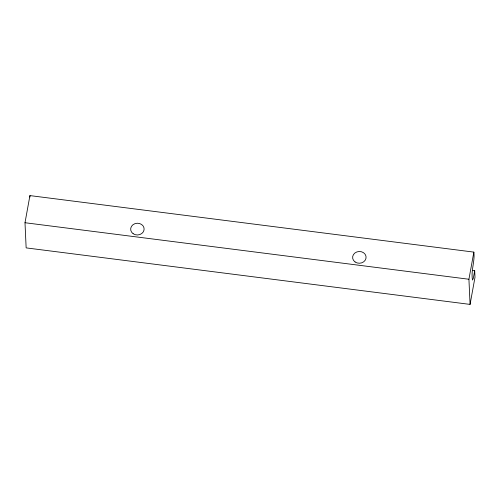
<?xml version="1.0" encoding="UTF-8"?>
<svg xmlns="http://www.w3.org/2000/svg" width="500" height="500" viewBox="0 0 500 500"><rect width="100%" height="100%" fill="white"/><g stroke="black" fill="none" stroke-linecap="round" stroke-linejoin="round"><path stroke-width="0.75" d="M474.7 270.65L475 277.269L470.069 304.4L26.144 247.887L25 222.731L29.931 195.6L473.856 252.113C475.05 261.506 470.756 270.619 472.488 280.069L473.288 278.4L474.7 270.65L472.375 270.35M470.069 304.4L468.925 279.25L473.856 252.113M25 222.731L468.925 279.25M29.931 195.6L30 197.069M355.106 261.981A6.744 5.875 -2.6 0 0 366.012 258.212A6.744 5.875 -2.6 0 0 356.938 251.906A6.744 5.875 -2.6 0 0 355.106 261.981M133.144 233.719A6.744 5.875 -2.6 0 0 144.05 229.956A6.744 5.875 -2.6 0 0 134.975 223.65A6.744 5.875 -2.6 0 0 133.144 233.719"/></g></svg>
